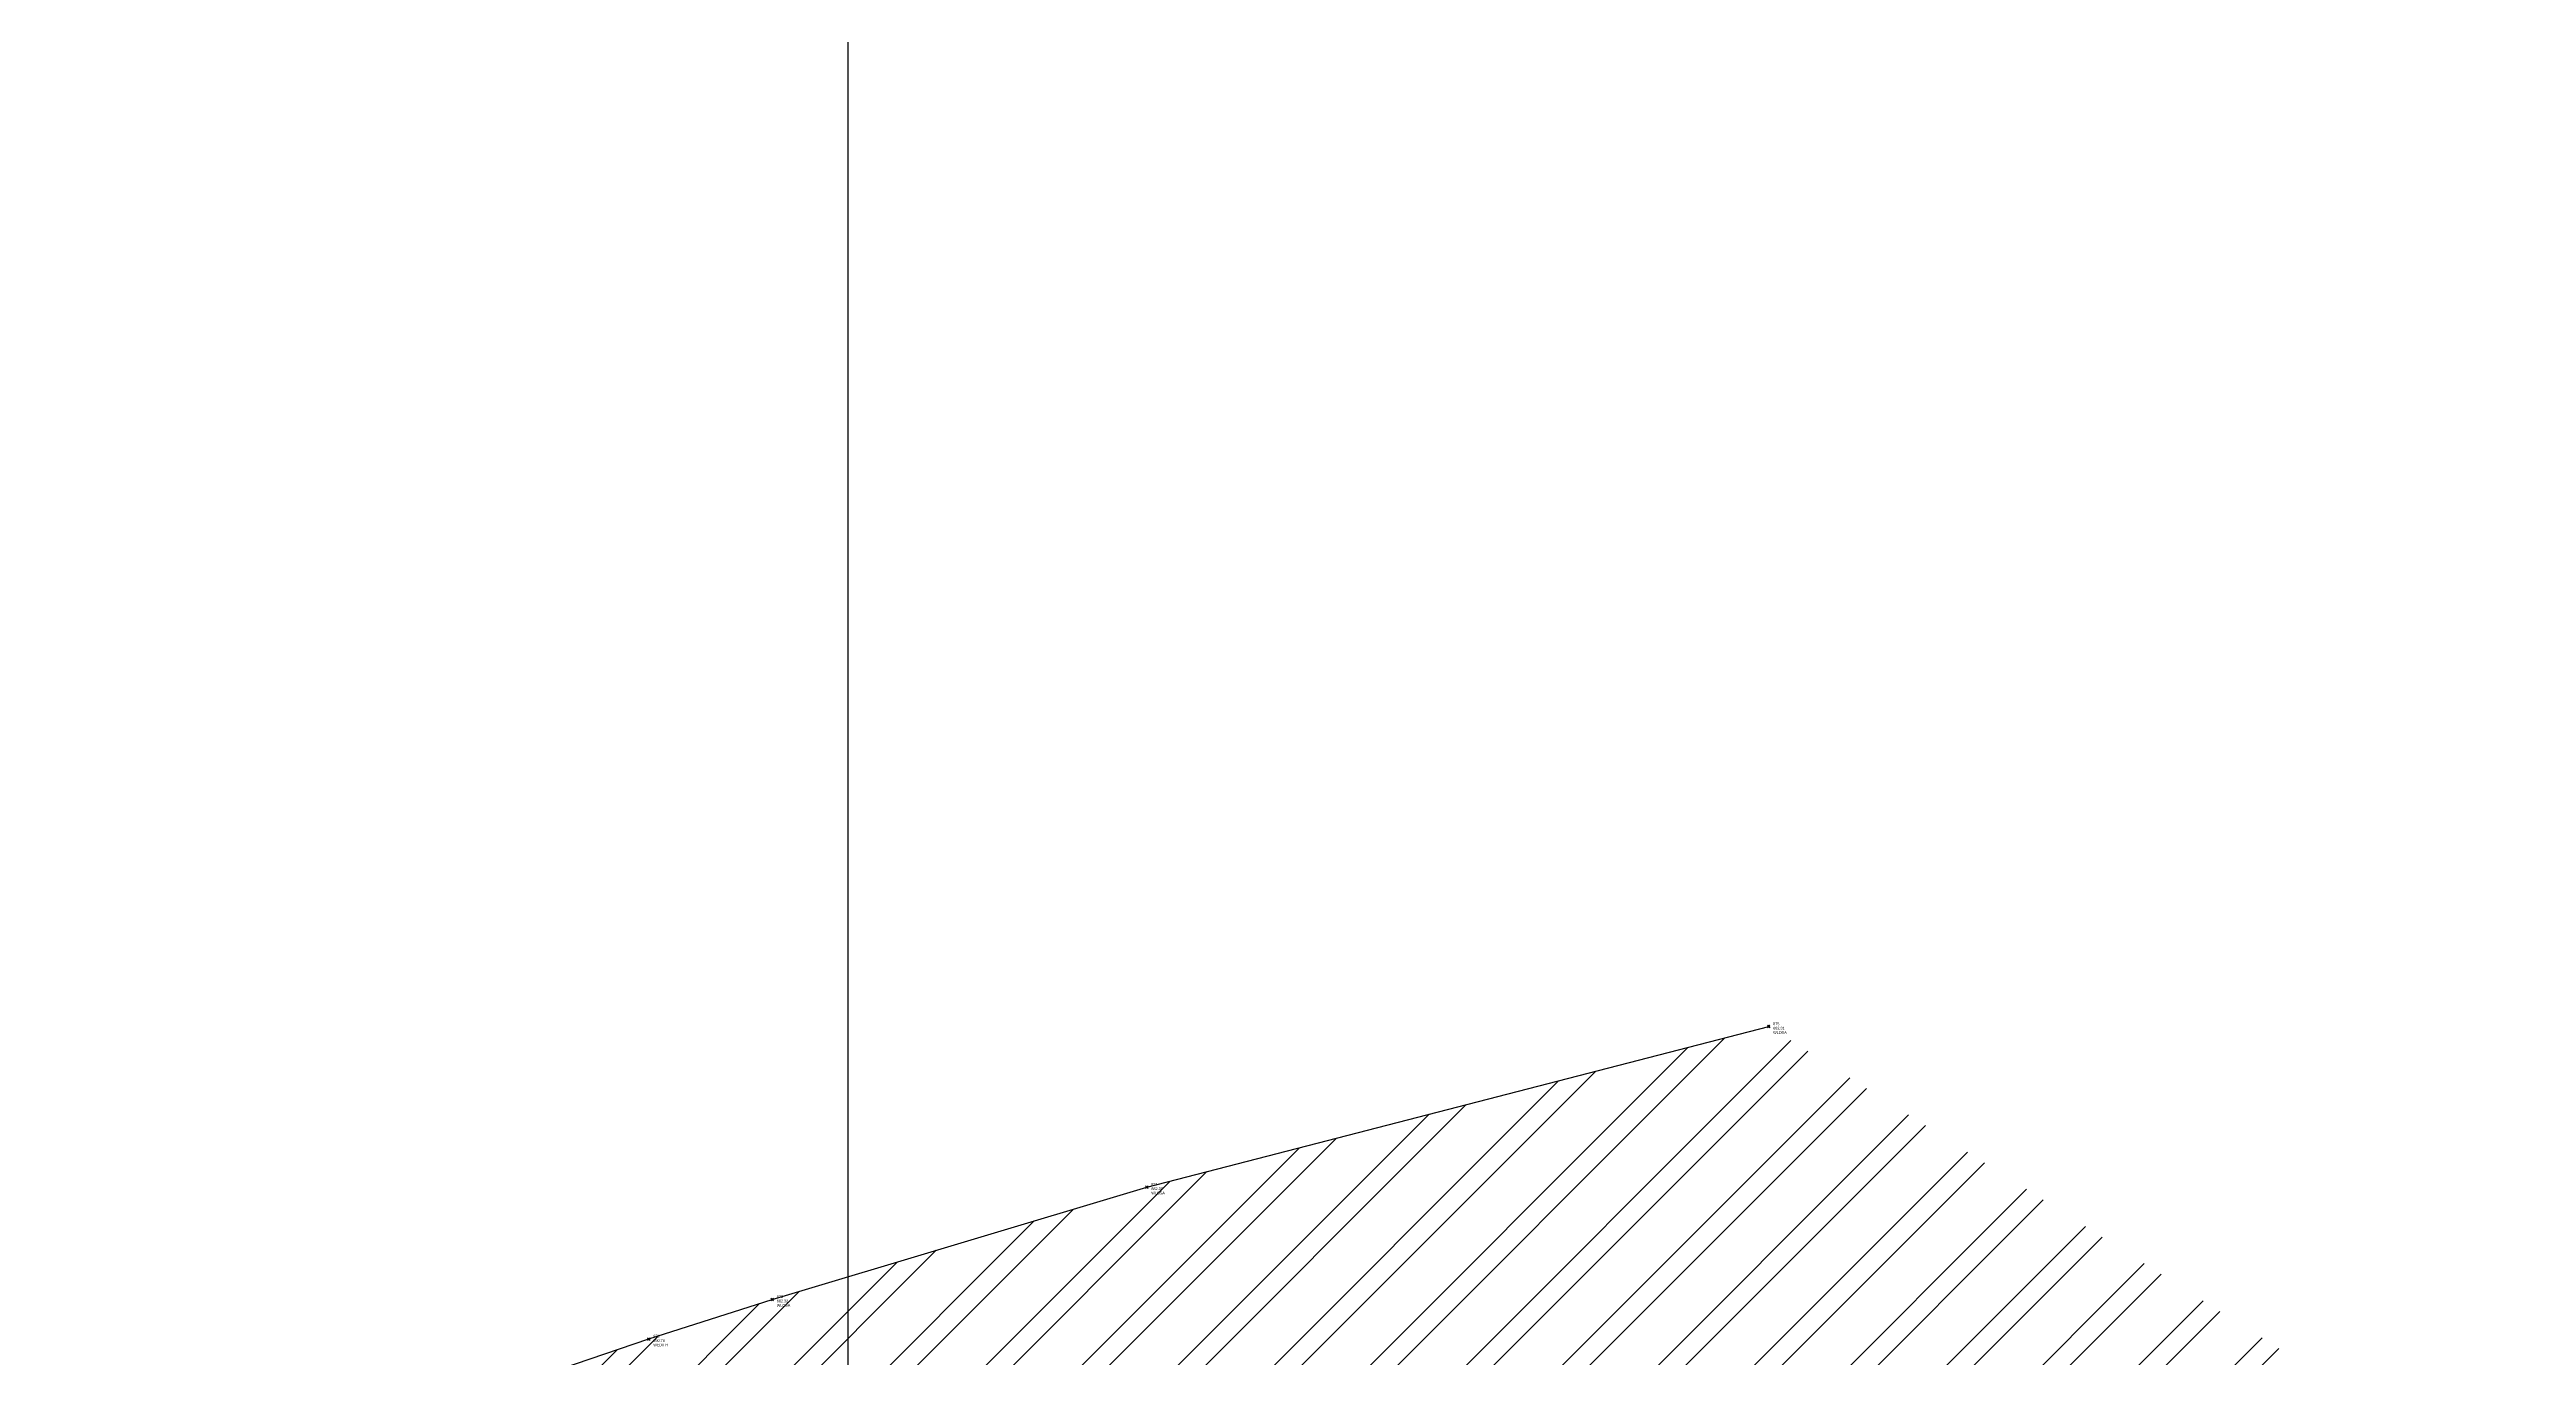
# Model space of a CAD drawing. Extents: x 350769 to 354978, y 6304672 to 6307963.
# Drawn here: x 352681.3 to 352739.2, y 6305540.1 to 6305570.6 of the extents above; entities that cross this region are included whole.
import ezdxf

# ---------------------------------------------------------------- set-up
doc = ezdxf.new("R2010")
doc.units = 0
doc.header["$PDMODE"] = 35
doc.header["$PDSIZE"] = 0.03
for name, pattern in [('4.0 - LO RECABARREN - DESNIVEL NUEVO$0$HIDDEN', [0.375, 0.25, -0.125]), ('CONTINUOS', [0]), ('DASHED', [19.05, 12.7, -6.35])]:
    doc.linetypes.add(name, pattern=pattern)
doc.layers.get('0').update_dxf_attribs({"linetype": 'CONTINUOUS'})
doc.layers.add('0_ASD_TOPOGRAFIA_ELEMENTOS', color=9, linetype='CONTINUOS', lineweight=5, true_color=0xbdbdbd)
for name, color, linetype in [('1-coordenadas', 8, 'CONTINUOUS'), ('1-LINEA DE EDIFICACION', 2, 'CONTINUOUS'), ('2-ACHURADO VEREDA', 252, 'CONTINUOUS'), ('V-NODE - 2013', 4, 'CONTINUOUS'), ('V-NODE-TEXT 2013', 2, 'CONTINUOUS')]:
    doc.layers.add(name, color=color, linetype=linetype)

# ---------------------------------------------------------------- blocks, each defined once
blk = doc.blocks.new('COORDENADAS')
at = {"layer": '1-coordenadas'}
blk.add_line((520, -900.625), (520, -0.625), dxfattribs=at)
blk = doc.blocks.new('*U124', base_point=(352698.223, 6305541.424))
at = {"layer": 'V-NODE - 2013', "lineweight": -2}
blk.add_point((352698.223, 6305541.424), dxfattribs=at)
at = {"layer": 'V-NODE-TEXT 2013', "linetype": 'ByBlock', "char_height": 0.0635}
for s, insert, attachment_point in [('873', (352698.328, 6305541.457), 7), ('WLOSA', (352698.328, 6305541.318), 1), ('682.32', (352698.328, 6305541.419), 1)]:
    blk.add_mtext(s, dxfattribs=dict(at, insert=insert, attachment_point=attachment_point))
blk = doc.blocks.new('*U125', base_point=(352706.978, 6305544.048))
at = {"layer": 'V-NODE - 2013', "lineweight": -2}
blk.add_point((352706.978, 6305544.048), dxfattribs=at)
at = {"layer": 'V-NODE-TEXT 2013', "linetype": 'ByBlock', "char_height": 0.0635}
for s, insert, attachment_point in [('WLOSA', (352707.083, 6305543.942), 1), ('874', (352707.083, 6305544.081), 7), ('682.30', (352707.083, 6305544.043), 1)]:
    blk.add_mtext(s, dxfattribs=dict(at, insert=insert, attachment_point=attachment_point))
blk = doc.blocks.new('*U126', base_point=(352721.512, 6305547.801))
at = {"layer": 'V-NODE - 2013', "lineweight": -2}
blk.add_point((352721.512, 6305547.801), dxfattribs=at)
at = {"layer": 'V-NODE-TEXT 2013', "linetype": 'ByBlock', "char_height": 0.0635}
for s, insert, attachment_point in [('875', (352721.617, 6305547.834), 7), ('682.31', (352721.617, 6305547.796), 1), ('WLOSA', (352721.617, 6305547.695), 1)]:
    blk.add_mtext(s, dxfattribs=dict(at, insert=insert, attachment_point=attachment_point))
blk = doc.blocks.new('*U159', base_point=(352695.338, 6305540.499))
at = {"layer": 'V-NODE - 2013', "lineweight": -2}
blk.add_point((352695.338, 6305540.499), dxfattribs=at)
at = {"layer": 'V-NODE-TEXT 2013', "linetype": 'ByBlock', "char_height": 0.0635}
for s, insert, attachment_point in [('WEDIFH', (352695.443, 6305540.393), 1), ('876', (352695.443, 6305540.532), 7), ('690.78', (352695.443, 6305540.494), 1)]:
    blk.add_mtext(s, dxfattribs=dict(at, insert=insert, attachment_point=attachment_point))
blk = doc.blocks.new('*U4362', base_point=(352698.223, 6305541.424))
at = {"layer": 'V-NODE - 2013', "lineweight": -2}
blk.add_point((352698.223, 6305541.424), dxfattribs=at)
at = {"layer": 'V-NODE-TEXT 2013', "linetype": 'ByBlock', "char_height": 0.0635}
for s, insert, attachment_point in [('873', (352698.328, 6305541.457), 7), ('WLOSA', (352698.328, 6305541.318), 1), ('682.32', (352698.328, 6305541.419), 1)]:
    blk.add_mtext(s, dxfattribs=dict(at, insert=insert, attachment_point=attachment_point))
blk = doc.blocks.new('*U4363', base_point=(352706.978, 6305544.048))
at = {"layer": 'V-NODE - 2013', "lineweight": -2}
blk.add_point((352706.978, 6305544.048), dxfattribs=at)
at = {"layer": 'V-NODE-TEXT 2013', "linetype": 'ByBlock', "char_height": 0.0635}
for s, insert, attachment_point in [('WLOSA', (352707.083, 6305543.942), 1), ('874', (352707.083, 6305544.081), 7), ('682.30', (352707.083, 6305544.043), 1)]:
    blk.add_mtext(s, dxfattribs=dict(at, insert=insert, attachment_point=attachment_point))
blk = doc.blocks.new('*U4364', base_point=(352721.512, 6305547.801))
at = {"layer": 'V-NODE - 2013', "lineweight": -2}
blk.add_point((352721.512, 6305547.801), dxfattribs=at)
at = {"layer": 'V-NODE-TEXT 2013', "linetype": 'ByBlock', "char_height": 0.0635}
for s, insert, attachment_point in [('875', (352721.617, 6305547.834), 7), ('682.31', (352721.617, 6305547.796), 1), ('WLOSA', (352721.617, 6305547.695), 1)]:
    blk.add_mtext(s, dxfattribs=dict(at, insert=insert, attachment_point=attachment_point))
blk = doc.blocks.new('*U4397', base_point=(352695.338, 6305540.499))
at = {"layer": 'V-NODE - 2013', "lineweight": -2}
blk.add_point((352695.338, 6305540.499), dxfattribs=at)
at = {"layer": 'V-NODE-TEXT 2013', "linetype": 'ByBlock', "char_height": 0.0635}
for s, insert, attachment_point in [('WEDIFH', (352695.443, 6305540.393), 1), ('876', (352695.443, 6305540.532), 7), ('690.78', (352695.443, 6305540.494), 1)]:
    blk.add_mtext(s, dxfattribs=dict(at, insert=insert, attachment_point=attachment_point))
blk = doc.blocks.new('TOPOGRAFIA')
at = {"layer": '1-LINEA DE EDIFICACION', "true_color": 0xbdbdbd}
h = blk.add_hatch(dxfattribs=at)
h.set_pattern_fill('ANSI31', color=9, scale=0.5)
h.set_pattern_definition([(45, (38000, -3000), (-1.12253201513, 1.12253201513), [])])
h.paths.add_polyline_path([(390729.928, 6302527.466), (390731.18, 6302530.418), (390732.103, 6302532.8), (390733.481, 6302536.843), (390734.336, 6302539.708), (390721.512, 6302547.801), (390706.978, 6302544.048), (390698.223, 6302541.424), (390695.338, 6302540.499), (390687.797, 6302537.93), (390665.304, 6302528.744), (390637.663, 6302511.802, 0.006267), (390633.66, 6302508.665, 0.018639), (390628.451, 6302504.306, 0.0083), (390623.24, 6302499.537, 0.150201), (390620.644, 6302495.91, 0.113046), (390620.422, 6302493.65, 0.139735), (390621.83, 6302490.308, 0.216425), (390626.155, 6302488.148, 0.107166), (390629.248, 6302488.7, -0.011808), (390646.277, 6302498.327, -0.029047), (390684.739, 6302516.164, -0.00829), (390694.531, 6302519.845, -0.093857), (390702.995, 6302520.829), (390714.362, 6302517.291), (390715.631, 6302516.997, 0.217916), (390724.509, 6302519.241, 0.095657), (390727.936, 6302523.282), (390728.932, 6302525.356)])
at = {"layer": '1-coordenadas', "color": 9, "linetype": '4.0 - LO RECABARREN - DESNIVEL NUEVO$0$HIDDEN', "lineweight": 0, "ltscale": 50, "true_color": 0xbdbdbd}
blk.add_line((390700, 6302300), (390700, 6303200), dxfattribs=at)
at = {"layer": '1-LINEA DE EDIFICACION', "color": 9, "true_color": 0xbdbdbd, "flags": 128}
blk.add_lwpolyline([(390665.304, 6302528.744), (390687.797, 6302537.93), (390695.338, 6302540.499), (390698.223, 6302541.424), (390706.978, 6302544.048), (390721.512, 6302547.801)], dxfattribs=at)
at = {"color": 9, "true_color": 0xbdbdbd}
for name, p in [('*U4364', (390721.512, 6302547.801)), ('*U4363', (390706.978, 6302544.048)), ('*U4362', (390698.223, 6302541.424)), ('*U4397', (390695.338, 6302540.499))]:
    blk.add_blockref(name, p, dxfattribs=at)

msp = doc.modelspace()

# ---------------------------------------------------------------- hatches: boundary and pattern name
at = {"layer": '1-LINEA DE EDIFICACION'}
h = msp.add_hatch(dxfattribs=at)
h.set_pattern_fill('ANSI31', color=256, scale=0.5)
h.paths.add_polyline_path([(352729.928, 6305527.466), (352731.18, 6305530.418), (352732.103, 6305532.8), (352733.481, 6305536.843), (352734.336, 6305539.708), (352721.512, 6305547.801), (352706.978, 6305544.048), (352698.223, 6305541.424), (352695.338, 6305540.499), (352687.797, 6305537.93), (352665.304, 6305528.744), (352637.663, 6305511.802, 0.006267), (352633.66, 6305508.665, 0.018639), (352628.451, 6305504.306, 0.0083), (352623.24, 6305499.537, 0.150201), (352620.644, 6305495.91, 0.113046), (352620.422, 6305493.65, 0.139735), (352621.83, 6305490.308, 0.216425), (352626.155, 6305488.148, 0.107166), (352629.248, 6305488.7, -0.011808), (352646.277, 6305498.327, -0.029047), (352684.739, 6305516.164, -0.00829), (352694.531, 6305519.845, -0.093857), (352702.995, 6305520.829), (352714.362, 6305517.291), (352715.631, 6305516.997, 0.217916), (352724.509, 6305519.241, 0.095657), (352727.936, 6305523.282), (352728.932, 6305525.356)])
at = {"layer": '2-ACHURADO VEREDA'}
h = msp.add_hatch(dxfattribs=at)
h.set_pattern_fill('ANSI32', color=256, scale=0.09)
h.paths.add_polyline_path([(352720.617, 6305598.054), (352732.368, 6305599.703), (352742.734, 6305601.134), (352755.34, 6305602.893), (352757.27, 6305603.202), (352761.983, 6305602.436), (352770.567, 6305600.41), (352771.013, 6305599.078), (352772.382, 6305589.499), (352773.367, 6305582.69), (352774.502, 6305574.654), (352776.311, 6305561.585), (352778.207, 6305548.171), (352779.696, 6305548.344), (352777.83, 6305561.778), (352775.967, 6305574.833), (352774.777, 6305582.795), (352773.865, 6305589.674), (352772.388, 6305600.297, 0.05743), (352771.451, 6305601.418), (352762.18, 6305603.377), (352757.291, 6305604.147), (352755.264, 6305603.879), (352742.632, 6305602.124), (352732.139, 6305600.646), (352720.501, 6305599.028), (352712.936, 6305597.962), (352700.518, 6305596.221), (352698.257, 6305595.938), (352688.145, 6305594.514, 0.016921), (352676.257, 6305592.819, 0.0646), (352658.21, 6305587.147), (352649.116, 6305583.522), (352638.688, 6305579.25), (352638.972, 6305578.433), (352649.251, 6305582.52), (352658.538, 6305586.235, -0.061952), (352676.156, 6305591.833, -0.0218), (352688.13, 6305593.524), (352698.383, 6305594.963), (352700.716, 6305595.265), (352713.022, 6305596.978)])
h = msp.add_hatch(dxfattribs=at)
h.set_pattern_fill('ANSI32', color=256, scale=0.09)
h.paths.add_polyline_path([(352778.513, 6305530.641), (352778.682, 6305530.165, 0.30076), (352781.877, 6305535.88), (352781.417, 6305539.545), (352780.967, 6305539.483), (352779.696, 6305548.344), (352778.207, 6305548.171), (352779.429, 6305539.404), (352778.4, 6305538.745), (352779.051, 6305534.166), (352777.12, 6305533.349), (352776.949, 6305533.635), (352767.175, 6305529.661), (352757.695, 6305525.376), (352748.002, 6305520.893), (352737.888, 6305516.144), (352730.032, 6305512.591), (352725.232, 6305511.131), (352711.741, 6305505.751), (352701.822, 6305501.812), (352688.808, 6305496.674), (352675.378, 6305491.326), (352662.77, 6305486.309), (352650.76, 6305481.531), (352641.08, 6305477.675), (352632.611, 6305474.335), (352623.668, 6305470.801), (352617.537, 6305468.424), (352605.764, 6305463.41), (352608.355, 6305461.211), (352618.346, 6305465.146), (352624.871, 6305467.668), (352633.825, 6305471.211), (352642.415, 6305474.593), (352652.307, 6305478.512), (352664.168, 6305483.169), (352676.565, 6305488.051), (352690.331, 6305493.466), (352703.095, 6305498.55), (352713.345, 6305502.582), (352726.41, 6305507.725), (352731.324, 6305509.731), (352740.236, 6305513.341), (352747.826, 6305516.788), (352758.93, 6305522.123), (352768.406, 6305526.356)])

# ---------------------------------------------------------------- linework, layer by layer
at = {"layer": '1-LINEA DE EDIFICACION', "flags": 128}
msp.add_lwpolyline([(352665.304, 6305528.744), (352687.797, 6305537.93), (352695.338, 6305540.499), (352698.223, 6305541.424), (352706.978, 6305544.048), (352721.512, 6305547.801)], dxfattribs=at)

# ---------------------------------------------------------------- block references
at = {"color": 252, "linetype": 'DASHED'}
msp.add_blockref('COORDENADAS', (352180, 6306200.625), dxfattribs=at)
for name, p in [('*U126', (352721.512, 6305547.801)), ('*U125', (352706.978, 6305544.048)), ('*U124', (352698.223, 6305541.424)), ('*U159', (352695.338, 6305540.499))]:
    msp.add_blockref(name, p)

# ---------------------------------------------------------------- next in the draw order: block references
at = {"layer": '0_ASD_TOPOGRAFIA_ELEMENTOS', "color": 30, "true_color": 0xf26507}
msp.add_blockref('TOPOGRAFIA', (-38000, 3000), dxfattribs=at)

doc.saveas('drawing.dxf')
